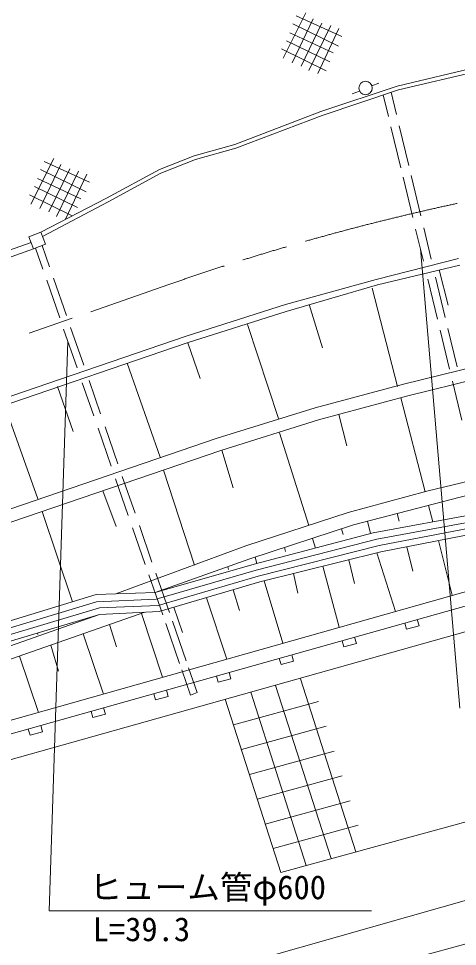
# Model space of a CAD drawing. Units: millimetres, scale not verified. Extents: x 40000 to 680000, y 20000 to 380000.
# Drawn here: x 190550 to 224215, y 246048 to 317201 of the extents above; entities that cross this region are included whole.
import ezdxf
from ezdxf.enums import TextEntityAlignment as Align

# ---------------------------------------------------------------- set-up
doc = ezdxf.new("R2010")
doc.units = ezdxf.units.MM
doc.header["$LTSCALE"] = 1000
doc.linetypes.add('CHAIN', pattern=[18.5, 12, -1.5, 3.5, -1.5])
for name, color, linetype, lineweight in [('M-BGD', 7, 'Continuous', 13), ('M-BMK', 2, 'CHAIN', 13), ('M-STR-HTXT', 7, 'Continuous', 13)]:
    doc.layers.add(name, color=color, linetype=linetype, lineweight=lineweight)
doc.styles.add('ＭＳ ゴシック', font='')
doc.styles.get('ＭＳ ゴシック').set_extended_font_data('MS Gothic')

msp = doc.modelspace()

# ---------------------------------------------------------------- linework, layer by layer
at = {"layer": 'M-BGD'}
for p, q in [((212596, 317648), (210855, 314152)), ((211856, 317422), (215347, 315835)), ((213146, 317190), (211537, 313803)), ((211594, 316799), (215091, 315087)), ((213823, 316851), (212215, 313549)), ((214497, 316677), (212807, 313211)), ((211351, 316119), (214670, 314565)), ((215128, 316439), (213494, 312996)), ((211114, 315497), (214416, 313888)), ((210728, 314869), (214151, 313183)), ((219599, 312020), (228457, 314138)), ((219684, 311746), (228519, 313805)), ((213732, 310085), (219599, 312020)), ((213848, 309756), (219684, 311746)), ((217651, 312035), (218177, 312250)), ((216152, 311420), (216704, 311646)), ((218512, 311347), (218915, 309689)), ((219139, 311560), (219549, 309851)), ((207151, 307555), (213732, 310085)), ((207217, 307272), (213848, 309756)), ((219106, 308899), (219871, 305746)), ((219757, 308982), (220490, 305928)), ((204025, 306679), (207151, 307555)), ((201354, 305627), (204025, 306679)), ((204119, 306389), (207217, 307272)), ((193245, 306469), (191504, 302974)), ((193795, 306012), (192186, 302625)), ((192505, 306244), (195996, 304657)), ((201462, 305351), (204119, 306389)), ((192244, 305621), (195740, 303909)), ((194472, 305673), (192864, 302371)), ((195146, 305499), (193456, 302033)), ((195777, 305261), (194144, 301817)), ((197295, 303440), (201354, 305627)), ((197424, 303150), (201462, 305351)), ((192001, 304941), (195319, 303387)), ((220041, 305044), (220794, 301942)), ((220674, 305161), (221413, 302079)), ((191763, 304319), (195065, 302710)), ((191377, 303691), (194660, 302074)), ((192267, 300833), (197295, 303440)), ((192397, 300494), (197424, 303150)), ((221010, 301050), (221605, 298597)), ((221637, 301145), (222211, 298752)), ((192267, 300833), (191333, 300474)), ((191333, 300474), (191693, 299541)), ((192626, 299900), (192267, 300833)), ((178941, 295575), (191508, 300019)), ((191693, 299541), (192626, 299900)), ((191855, 299603), (192414, 297989)), ((192367, 299800), (192932, 298171)), ((179105, 295105), (191693, 299541)), ((217993, 297190), (224292, 298794)), ((218087, 296788), (224396, 298302)), ((222814, 297922), (223491, 295213)), ((192712, 297132), (193713, 294244)), ((193237, 297290), (194229, 294432)), ((211022, 295266), (217993, 297190)), ((211084, 294737), (218087, 296788)), ((221941, 297213), (222687, 294137)), ((222542, 297369), (223284, 294274)), ((217676, 296534), (219623, 288999)), ((203419, 292853), (211022, 295266)), ((203489, 292328), (211084, 294737)), ((212850, 295264), (213866, 291962)), ((194008, 293393), (195040, 290418)), ((194545, 293518), (195550, 290621)), ((208109, 293740), (210479, 286543)), ((222887, 293315), (223613, 290319)), ((223486, 293435), (224189, 290501)), ((168189, 280834), (203419, 292853)), ((168406, 280389), (203489, 292328)), ((203524, 292339), (204468, 289591)), ((198880, 290777), (201420, 283580)), ((220085, 289169), (225875, 290599)), ((220415, 288264), (226156, 289683)), ((193546, 288999), (194731, 285527)), ((195436, 289277), (196319, 286730)), ((195958, 289446), (196840, 286901)), ((213295, 287341), (220085, 289169)), ((223836, 289400), (224560, 286416)), ((213554, 286418), (220415, 288264)), ((189482, 287559), (192022, 280363)), ((219865, 288116), (221728, 280916)), ((205794, 285012), (213295, 287341)), ((215104, 286836), (215729, 284427)), ((206062, 284084), (213554, 286418)), ((196644, 285791), (197658, 282867)), ((197186, 285904), (198171, 283064)), ((210564, 285443), (212821, 278338)), ((172677, 273713), (205794, 285012)), ((172986, 272787), (206062, 284084)), ((206154, 284113), (207008, 281209)), ((201674, 282564), (204045, 275283)), ((221870, 280954), (230640, 283099)), ((197991, 281906), (198967, 279091)), ((198510, 282086), (199484, 279276)), ((216243, 278382), (230817, 282146)), ((197004, 280991), (198033, 278246)), ((215845, 279314), (221870, 280954)), ((222006, 279870), (222322, 278609)), ((192369, 279407), (194681, 272471)), ((207975, 276775), (215845, 279314)), ((217747, 277763), (227397, 279548)), ((218026, 277274), (227597, 279033)), ((219580, 279244), (219738, 278656)), ((199815, 278322), (200785, 275525)), ((208294, 275764), (216243, 278382)), ((217319, 278660), (217540, 277708)), ((218202, 276797), (227767, 278619)), ((199294, 278150), (200267, 275344)), ((208631, 275366), (217747, 277763)), ((215312, 278075), (215446, 277630)), ((218351, 276313), (227940, 278174)), ((208787, 274901), (218026, 277274)), ((208928, 274434), (218202, 276797)), ((213091, 277343), (213326, 276600)), ((222764, 277169), (223814, 272973)), ((198012, 273083), (207975, 276775)), ((209066, 273999), (218351, 276313)), ((210947, 276637), (211032, 276328)), ((218024, 276231), (219474, 271745)), ((220332, 276697), (220793, 274828)), ((201028, 273187), (208294, 275764)), ((201028, 273187), (208631, 275366)), ((208694, 275895), (208819, 275415)), ((215883, 275698), (216324, 273889)), ((201079, 274678), (202129, 271647)), ((201114, 272677), (208787, 274901)), ((206600, 275163), (206655, 274962)), ((213880, 275199), (215143, 270519)), ((166813, 256838), (228328, 274251)), ((200545, 274543), (201612, 271466)), ((201252, 272205), (208928, 274434)), ((201348, 271728), (209066, 273999)), ((209396, 274082), (210833, 269299)), ((211636, 274640), (211966, 273151)), ((207007, 273393), (207489, 271808)), ((165789, 255538), (227554, 272927)), ((179964, 267968), (196509, 273031)), ((196509, 273031), (201028, 273187)), ((196519, 272467), (201114, 272677)), ((204968, 272793), (206533, 268081)), ((180116, 267535), (196519, 272467)), ((180188, 267042), (196751, 272016)), ((196751, 272016), (201252, 272205)), ((202466, 272057), (203126, 270129)), ((180325, 266606), (196749, 271511)), ((180395, 265766), (196749, 271511)), ((180727, 264853), (200248, 271676)), ((183644, 258593), (229597, 271527)), ((196749, 271511), (201348, 271728)), ((199972, 271580), (201598, 266685)), ((221273, 270640), (221138, 271121)), ((197530, 270726), (198053, 269014)), ((201843, 270800), (202904, 267739)), ((202356, 270993), (203411, 267950)), ((220175, 270850), (220310, 270369)), ((220310, 270369), (221273, 270640)), ((191991, 270090), (192038, 269981)), ((195518, 270023), (197068, 265402)), ((216460, 269285), (216325, 269766)), ((193018, 269149), (193611, 267157)), ((215362, 269495), (215498, 269014)), ((215498, 269014), (216460, 269285)), ((190615, 268309), (192073, 263988)), ((211647, 267930), (211512, 268411)), ((210549, 268140), (210685, 267659)), ((210685, 267659), (211647, 267930)), ((203070, 267261), (203740, 265328)), ((203597, 267415), (204252, 265526)), ((206834, 266575), (206699, 267056)), ((205736, 266785), (205872, 266304)), ((205872, 266304), (206834, 266575)), ((216430, 253303), (212178, 266579)), ((200923, 265430), (201059, 264949)), ((202021, 265220), (201886, 265701)), ((204252, 265526), (203740, 265328)), ((212616, 252260), (208365, 265536)), ((214516, 252780), (210265, 266055)), ((201059, 264949), (202021, 265220)), ((210660, 251725), (206408, 265000)), ((213550, 264822), (207036, 263040)), ((196111, 264075), (196246, 263594)), ((197209, 263865), (197073, 264346)), ((196246, 263594), (197209, 263865)), ((191298, 262720), (191433, 262239)), ((192396, 262510), (192260, 262991)), ((214153, 262939), (207639, 261157)), ((191433, 262239), (192396, 262510)), ((214769, 261017), (208255, 259235)), ((215374, 259129), (208860, 257347)), ((232876, 257803), (210660, 251725)), ((215988, 257212), (209474, 255430)), ((216588, 255337), (210074, 253555)), ((233735, 252119), (169372, 233816)), ((237659, 249769), (169046, 230947))]:
    msp.add_line(p, q, dxfattribs=at)
msp.add_circle((217163, 311876), 513, dxfattribs=at)
at = {"layer": 'M-BMK'}
msp.add_line((178618, 288619), (202069, 296806), dxfattribs=at)
msp.add_arc((263449, 120981), 186231, 96.4782, 109.24378, dxfattribs=at)
at = {"layer": 'M-STR-HTXT'}
for p, q in [((224395, 264330), (221375, 299546)), ((192891, 248773), (194333, 292456)), ((192891, 248773), (217622, 248773))]:
    msp.add_line(p, q, dxfattribs=at)

# ---------------------------------------------------------------- texts
at = {"layer": 'M-STR-HTXT', "style": 'ＭＳ ゴシック'}
for s, p in [('ヒューム管φ600', (195994, 249120)), ('L=39.3', (196231, 245902))]:
    msp.add_text(s, height=1833, dxfattribs=at).set_placement(p, align=Align.BOTTOM_LEFT)

doc.saveas('drawing.dxf')
